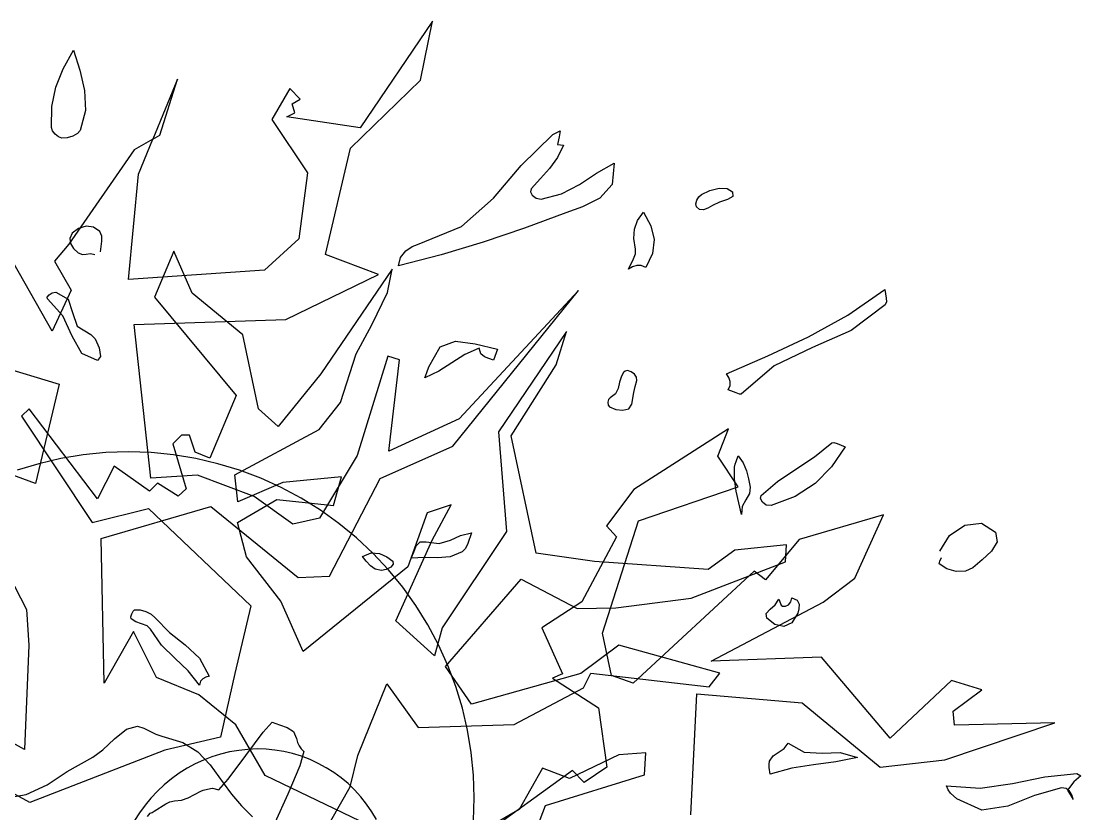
# Model space of a CAD drawing. Extents: x -81148 to 10972, y -53931 to 52487.
# Drawn here: x -26000 to -25008, y -27801 to -27059 of the extents above; entities that cross this region are included whole.
import ezdxf

# ---------------------------------------------------------------- set-up
doc = ezdxf.new("R2010")
doc.units = 0
doc.layers.get('0').update_dxf_attribs({"linetype": 'CONTINUOUS'})

msp = doc.modelspace()

# ---------------------------------------------------------------- linework, layer by layer
for p, q in [((-25615.41, -27059.41), (-25683.03, -27159.25)), ((-25626.53, -27114.45), (-25615.41, -27059.41)), ((-25961.09, -27103.98), (-25951.44, -27086.6)), ((-25951.44, -27086.6), (-25945.49, -27105.27)), ((-25967.89, -27121.29), (-25961.09, -27103.98)), ((-25945.49, -27105.27), (-25941, -27124.16)), ((-25971.63, -27139.32), (-25967.89, -27121.29)), ((-25854.16, -27113.6), (-25877.16, -27169.89)), ((-25870.69, -27166.21), (-25854.16, -27113.6)), ((-25748.81, -27122.37), (-25765.88, -27151.48)), ((-25739.08, -27132.45), (-25748.81, -27122.37)), ((-25692.1, -27178.33), (-25626.53, -27114.45)), ((-25941, -27124.16), (-25940.14, -27143)), ((-25746.77, -27136.89), (-25739.08, -27132.45)), ((-25972.13, -27158.92), (-25971.63, -27139.32)), ((-25744.11, -27145.1), (-25746.77, -27136.89)), ((-25940.14, -27143), (-25945.04, -27161.59)), ((-25765.88, -27151.48), (-25732.19, -27201.41)), ((-25751.6, -27149.02), (-25744.11, -27145.1)), ((-25683.03, -27159.25), (-25751.6, -27149.02)), ((-25971.07, -27162.1), (-25972.13, -27158.92)), ((-25968.65, -27165.26), (-25971.07, -27162.1)), ((-25945.04, -27161.59), (-25947.73, -27164.67)), ((-25502.61, -27165.42), (-25495.71, -27162)), ((-25495.71, -27162), (-25496.76, -27167.66)), ((-25965.49, -27167.78), (-25968.65, -27165.26)), ((-25962.2, -27168.99), (-25965.49, -27167.78)), ((-25957.29, -27168.72), (-25962.2, -27168.99)), ((-25952.14, -27167.17), (-25957.29, -27168.72)), ((-25947.73, -27164.67), (-25952.14, -27167.17)), ((-25877.16, -27169.89), (-25894.6, -27179.81)), ((-25890.57, -27202.7), (-25877.16, -27169.89)), ((-25877.16, -27169.89), (-25870.69, -27166.21)), ((-25532.22, -27194.6), (-25502.61, -27165.42)), ((-25496.76, -27167.66), (-25498.25, -27174.72)), ((-25894.6, -27179.81), (-25955.8, -27268.11)), ((-25715.36, -27277.91), (-25692.1, -27178.33)), ((-25492.63, -27175.49), (-25498.3, -27186.96)), ((-25498.25, -27174.72), (-25492.63, -27175.49)), ((-25498.3, -27186.96), (-25505.68, -27197.2)), ((-25732.19, -27201.41), (-25740.37, -27263.15)), ((-25558.34, -27225.21), (-25532.22, -27194.6)), ((-25505.68, -27197.2), (-25514.14, -27206.79)), ((-25477.73, -27212.13), (-25461.77, -27201.72)), ((-25461.77, -27201.72), (-25445.29, -27192.18)), ((-25445.29, -27192.18), (-25447.15, -27212.19)), ((-25899.91, -27301.33), (-25890.57, -27202.7)), ((-25514.14, -27206.79), (-25523.08, -27216.32)), ((-25523.08, -27216.32), (-25523.59, -27219)), ((-25523.59, -27219), (-25521.89, -27222.38)), ((-25513.49, -27225.96), (-25494.52, -27221)), ((-25494.52, -27221), (-25477.73, -27212.13)), ((-25447.15, -27212.19), (-25458.67, -27224.99)), ((-25365.99, -27223.84), (-25363.61, -27221.53)), ((-25363.61, -27221.53), (-25355.67, -27217.73)), ((-25355.67, -27217.73), (-25347.04, -27215.65)), ((-25347.04, -27215.65), (-25339.37, -27215.88)), ((-25339.37, -27215.88), (-25334.31, -27219.01)), ((-25334.31, -27219.01), (-25334.09, -27223.53)), ((-25588.26, -27251.66), (-25558.34, -27225.21)), ((-25521.89, -27222.38), (-25518.37, -27225.13)), ((-25518.37, -27225.13), (-25513.49, -27225.96)), ((-25458.67, -27224.99), (-25474.81, -27233.02)), ((-25368.64, -27230.32), (-25367.77, -27227.01)), ((-25368.28, -27233.03), (-25368.64, -27230.32)), ((-25367.77, -27227.01), (-25365.99, -27223.84)), ((-25346.62, -27228.66), (-25353.31, -27231.8)), ((-25339.21, -27226.32), (-25346.62, -27228.66)), ((-25334.09, -27223.53), (-25339.21, -27226.32)), ((-25490.54, -27238.72), (-25529.13, -27253.11)), ((-25474.81, -27233.02), (-25490.54, -27238.72)), ((-25423.31, -27246.04), (-25417.72, -27238.3)), ((-25417.72, -27238.3), (-25410.87, -27251.02)), ((-25365.47, -27235.71), (-25368.28, -27233.03)), ((-25361.62, -27235.9), (-25365.47, -27235.71)), ((-25357.37, -27234.35), (-25361.62, -27235.9)), ((-25353.31, -27231.8), (-25357.37, -27234.35)), ((-25939.6, -27251.36), (-25946.66, -27253.45)), ((-25932.6, -27252.15), (-25939.6, -27251.36)), ((-25426.23, -27254.07), (-25423.31, -27246.04)), ((-25410.87, -27251.02), (-25407.87, -27263.86)), ((-25952.58, -27257.9), (-25954.96, -27262.7)), ((-25946.66, -27253.45), (-25952.58, -27257.9)), ((-25926.82, -27256.37), (-25932.6, -27252.15)), ((-25924.9, -27260.65), (-25926.82, -27256.37)), ((-25924.78, -27265.36), (-25924.9, -27260.65)), ((-25629.29, -27268.4), (-25588.26, -27251.66)), ((-25529.13, -27253.11), (-25567.97, -27266.33)), ((-25426.8, -27262.85), (-25426.23, -27254.07)), ((-25971.26, -27349.42), (-26017.73, -27267.42)), ((-25955.8, -27268.11), (-25969.21, -27283.92)), ((-25954.96, -27262.7), (-25954.23, -27267.62)), ((-25954.23, -27267.62), (-25951.26, -27272.28)), ((-25926.2, -27275.39), (-25924.78, -27265.36)), ((-25740.37, -27263.15), (-25772.67, -27292.4)), ((-25640.24, -27274.46), (-25634.25, -27270.33)), ((-25634.25, -27270.33), (-25629.29, -27268.4)), ((-25567.97, -27266.33), (-25607.24, -27278.2)), ((-25425.31, -27272.79), (-25426.8, -27262.85)), ((-25407.87, -27263.86), (-25409.27, -27276.85)), ((-25951.26, -27272.28), (-25946.94, -27276.29)), ((-25946.94, -27276.29), (-25943.14, -27277.77)), ((-25943.14, -27277.77), (-25939.4, -27277.44)), ((-25939.4, -27277.44), (-25935.55, -27276.91)), ((-25935.55, -27276.91), (-25931.46, -27277.8)), ((-25857.4, -27274.72), (-25875.68, -27317.6)), ((-25840.22, -27314.12), (-25857.4, -27274.72)), ((-25665.83, -27296.46), (-25715.36, -27277.91)), ((-25607.24, -27278.2), (-25647.11, -27288.5)), ((-25647.11, -27288.5), (-25645.2, -27280.59)), ((-25645.2, -27280.59), (-25640.24, -27274.46)), ((-25427.06, -27281.99), (-25425.4, -27277.29)), ((-25425.4, -27277.29), (-25425.31, -27272.79)), ((-25409.27, -27276.85), (-25415.63, -27290)), ((-25969.21, -27283.92), (-25953.71, -27311.19)), ((-25431.76, -27291.59), (-25427.06, -27281.99)), ((-25427.91, -27289.38), (-25431.76, -27291.59)), ((-25423.99, -27288.04), (-25427.91, -27289.38)), ((-25419.91, -27288.08), (-25423.99, -27288.04)), ((-25415.63, -27290), (-25419.91, -27288.08)), ((-25772.67, -27292.4), (-25899.91, -27301.33)), ((-25752.7, -27338.66), (-25665.83, -27296.46)), ((-25653.05, -27291.43), (-25719.79, -27389.61)), ((-25657.52, -27313.2), (-25653.05, -27291.43)), ((-25226.46, -27334.58), (-25191.96, -27310.59)), ((-25191.96, -27310.59), (-25190.56, -27318.63)), ((-25976.12, -27317.76), (-25974.31, -27315.51)), ((-25975.83, -27319.41), (-25976.12, -27317.76)), ((-25961.51, -27335.17), (-25975.83, -27319.41)), ((-25974.31, -27315.51), (-25971.26, -27313.61)), ((-25953.71, -27311.19), (-25971.26, -27349.42)), ((-25971.26, -27313.61), (-25967.82, -27312.95)), ((-25967.82, -27312.95), (-25956.35, -27319.46)), ((-25956.35, -27319.46), (-25952.39, -27332.05)), ((-25875.68, -27317.6), (-25798.99, -27409.81)), ((-25792.84, -27353.07), (-25840.22, -27314.12)), ((-25672.12, -27343.62), (-25657.52, -27313.2)), ((-25596.21, -27457.13), (-25478.57, -27311.5)), ((-25478.57, -27311.5), (-25590.34, -27431.69)), ((-25190.56, -27318.63), (-25190.37, -27322.24)), ((-25191.4, -27324.9), (-25223.4, -27348.93)), ((-25190.37, -27322.24), (-25191.4, -27324.9)), ((-25952.58, -27354.26), (-25961.51, -27335.17)), ((-25952.39, -27332.05), (-25947.99, -27344.99)), ((-25894.52, -27343.27), (-25752.7, -27338.66)), ((-25263.2, -27354.8), (-25226.46, -27334.58)), ((-25947.99, -27344.99), (-25935.2, -27352.56)), ((-25879.11, -27487.23), (-25894.52, -27343.27)), ((-25686.66, -27370.77), (-25672.12, -27343.62)), ((-25489.93, -27349.77), (-25553.44, -27443.77)), ((-25499.53, -27380.93), (-25489.93, -27349.77)), ((-25223.4, -27348.93), (-25259.68, -27364.97)), ((-25943.59, -27370.35), (-25952.58, -27354.26)), ((-25935.2, -27352.56), (-25931.07, -27356.71)), ((-25931.07, -27356.71), (-25927.41, -27365.11)), ((-25778.16, -27422.38), (-25792.84, -27353.07)), ((-25608.28, -27364.32), (-25593.62, -27359)), ((-25593.62, -27359), (-25575.42, -27361.51)), ((-25301.38, -27372.62), (-25263.2, -27354.8)), ((-25929.09, -27377.09), (-25943.59, -27370.35)), ((-25927.41, -27365.11), (-25926.11, -27373.36)), ((-25618.76, -27382.92), (-25608.28, -27364.32)), ((-25571.51, -27365.6), (-25584.89, -27371.35)), ((-25575.42, -27361.51), (-25554.31, -27366.36)), ((-25569.96, -27370.64), (-25571.51, -27365.6)), ((-25554.31, -27366.36), (-25558.16, -27376.79)), ((-25259.68, -27364.97), (-25295.57, -27381.86)), ((-25926.11, -27373.36), (-25929.09, -27377.09)), ((-25701.28, -27416.39), (-25686.66, -27370.77)), ((-25657.25, -27373.1), (-25685.81, -27465.93)), ((-25646.08, -27376.46), (-25657.25, -27373.1)), ((-25656.22, -27461.96), (-25646.08, -27376.46)), ((-25597.23, -27379.09), (-25609.46, -27387.03)), ((-25584.89, -27371.35), (-25597.23, -27379.09)), ((-25566.66, -27373.49), (-25569.96, -27370.64)), ((-25562.44, -27375.18), (-25566.66, -27373.49)), ((-25558.16, -27376.79), (-25562.44, -27375.18)), ((-25340.2, -27389.4), (-25301.38, -27372.62)), ((-26025.27, -27380.93), (-25964.76, -27399.18)), ((-25719.79, -27389.61), (-25759.72, -27438.93)), ((-25609.46, -27387.03), (-25622.53, -27393.38)), ((-25622.53, -27393.38), (-25620.57, -27388.18)), ((-25620.57, -27388.18), (-25618.76, -27382.92)), ((-25541.64, -27447.46), (-25499.53, -27380.93)), ((-25436.37, -27388.24), (-25438.39, -27391.66)), ((-25434.85, -27386.88), (-25436.37, -27388.24)), ((-25432.77, -27386.46), (-25434.85, -27386.88)), ((-25429.17, -27387.55), (-25432.77, -27386.46)), ((-25426.16, -27389.8), (-25429.17, -27387.55)), ((-25424.3, -27392.68), (-25426.16, -27389.8)), ((-25337.88, -27392.98), (-25340.2, -27389.4)), ((-25295.57, -27381.86), (-25326.39, -27408.4)), ((-25964.76, -27399.18), (-25986.96, -27492.1)), ((-25440.37, -27397.21), (-25441.6, -27403.07)), ((-25438.39, -27391.66), (-25440.37, -27397.21)), ((-25425.63, -27401.3), (-25424.14, -27395.68)), ((-25424.14, -27395.68), (-25424.3, -27392.68)), ((-25336.47, -27396.66), (-25337.88, -27392.98)), ((-25336.55, -27400.49), (-25336.47, -27396.66)), ((-25798.99, -27409.81), (-25823.67, -27468.4)), ((-25443.85, -27408.3), (-25448.93, -27411.96)), ((-25441.6, -27403.07), (-25443.85, -27408.3)), ((-25428.7, -27418), (-25426.78, -27406.94)), ((-25426.78, -27406.94), (-25425.63, -27401.3)), ((-25338.64, -27404.51), (-25336.55, -27400.49)), ((-25331.11, -27407.42), (-25338.64, -27404.51)), ((-25328, -27408.43), (-25331.11, -27407.42)), ((-25326.39, -27408.4), (-25328, -27408.43)), ((-25721.43, -27441.46), (-25701.28, -27416.39)), ((-25450.56, -27413.55), (-25451.18, -27416.11)), ((-25451.18, -27416.11), (-25450.83, -27418.73)), ((-25450.83, -27418.73), (-25449.58, -27420.48)), ((-25448.93, -27411.96), (-25450.56, -27413.55)), ((-25431.63, -27422.09), (-25428.7, -27418)), ((-25993.02, -27422.28), (-26000.16, -27428.96)), ((-26000.16, -27428.96), (-25934.02, -27528.55)), ((-25928.8, -27506.4), (-25993.02, -27422.28)), ((-25759.72, -27438.93), (-25778.16, -27422.38)), ((-25449.58, -27420.48), (-25443.75, -27422.76)), ((-25443.75, -27422.76), (-25437.2, -27423.49)), ((-25437.2, -27423.49), (-25431.63, -27422.09)), ((-25590.34, -27431.69), (-25656.22, -27461.96)), ((-25850.23, -27446.97), (-25858.41, -27455.11)), ((-25842.77, -27446.8), (-25850.23, -27446.97)), ((-25837.62, -27462.81), (-25842.77, -27446.8)), ((-25800.35, -27484.01), (-25721.43, -27441.46)), ((-25553.44, -27443.77), (-25546.04, -27537.16)), ((-25518.26, -27557.38), (-25541.64, -27447.46)), ((-25338.11, -27441.1), (-25426.75, -27497.69)), ((-25348.25, -27466.62), (-25338.11, -27441.1)), ((-25858.41, -27455.11), (-25846.07, -27497.02)), ((-25664.3, -27487.44), (-25596.21, -27457.13)), ((-25257.69, -27467.29), (-25241.34, -27453.96)), ((-25228.88, -27457.75), (-25241.63, -27476.5)), ((-25241.34, -27453.96), (-25239.45, -27453.78)), ((-25239.45, -27453.78), (-25236.29, -27454.77)), ((-25236.29, -27454.77), (-25228.88, -27457.75)), ((-25986.96, -27492.1), (-26061.92, -27464.7)), ((-25963.13, -27468.8), (-25983.76, -27473.61)), ((-25942.24, -27465.35), (-25963.13, -27468.8)), ((-25921.16, -27463.27), (-25942.24, -27465.35)), ((-25899.99, -27462.58), (-25921.16, -27463.27)), ((-25878.82, -27463.27), (-25899.99, -27462.58)), ((-25857.74, -27465.35), (-25878.82, -27463.27)), ((-25836.84, -27468.8), (-25857.74, -27465.35)), ((-25823.67, -27468.4), (-25837.62, -27462.81)), ((-25816.22, -27473.61), (-25836.84, -27468.8)), ((-25685.81, -27465.93), (-25721.11, -27524.49)), ((-25329.26, -27495.18), (-25348.25, -27466.62)), ((-25331.11, -27471.51), (-25329, -27466.35)), ((-25329, -27466.35), (-25324.43, -27472.91)), ((-25275.12, -27478.79), (-25257.69, -27467.29)), ((-25983.76, -27473.61), (-26004.03, -27479.75)), ((-25913.36, -27475.98), (-25928.8, -27506.4)), ((-25880.38, -27499.42), (-25913.36, -27475.98)), ((-25795.95, -27479.75), (-25816.22, -27473.61)), ((-25332.55, -27488.22), (-25332.53, -27476.8)), ((-25332.53, -27476.8), (-25332, -27474.12)), ((-25332, -27474.12), (-25331.11, -27471.51)), ((-25324.43, -27472.91), (-25321.45, -27480.19)), ((-25292.26, -27490.25), (-25275.12, -27478.79)), ((-25241.63, -27476.5), (-25257.02, -27492.19)), ((-25835.39, -27484.25), (-25879.11, -27487.23)), ((-25782.41, -27504.27), (-25835.39, -27484.25)), ((-25797.48, -27509.33), (-25800.35, -27484.01)), ((-25776.13, -27487.22), (-25795.95, -27479.75)), ((-25756.83, -27495.96), (-25776.13, -27487.22)), ((-25700.55, -27485.85), (-25755.33, -27491.19)), ((-25711.58, -27578.85), (-25664.3, -27487.44)), ((-25707.92, -27512.66), (-25700.55, -27485.85)), ((-25330.92, -27499.32), (-25332.55, -27488.22)), ((-25321.45, -27480.19), (-25319.45, -27487.84)), ((-25319.45, -27487.84), (-25317.79, -27495.5)), ((-25872.62, -27491.9), (-25880.38, -27499.42)), ((-25853.46, -27504.07), (-25872.62, -27491.9)), ((-25846.07, -27497.02), (-25853.46, -27504.07)), ((-25755.33, -27491.19), (-25797.48, -27509.33)), ((-25738.15, -27505.94), (-25756.83, -27495.96)), ((-25426.75, -27497.69), (-25452.54, -27531.82)), ((-25422.53, -27526.99), (-25329.26, -27495.18)), ((-25325.93, -27521.22), (-25330.92, -27499.32)), ((-25317.79, -27495.5), (-25318.59, -27501.55)), ((-25307.71, -27503.41), (-25292.26, -27490.25)), ((-25257.02, -27492.19), (-25275.69, -27504.4)), ((-25797.97, -27528.49), (-25761.02, -27507.14)), ((-25745.92, -27530.35), (-25782.41, -27504.27)), ((-25761.02, -27507.14), (-25707.92, -27512.66)), ((-25720.17, -27517.13), (-25738.15, -27505.94)), ((-25322.04, -27507.44), (-25325.39, -27513.8)), ((-25318.59, -27501.55), (-25322.04, -27507.44)), ((-25308.2, -27506.12), (-25307.71, -27503.41)), ((-25306.48, -27509.6), (-25308.2, -27506.12)), ((-25275.69, -27504.4), (-25298.27, -27512.68)), ((-25934.02, -27528.55), (-25881.27, -27515.52)), ((-25925.37, -27543.54), (-25822.89, -27513.81)), ((-25881.27, -27515.52), (-25785.39, -27606.71)), ((-25822.89, -27513.81), (-25740.96, -27580.03)), ((-25702.95, -27529.46), (-25720.17, -27517.13)), ((-25597.73, -27512.13), (-25620.43, -27519.55)), ((-25615.55, -27545.32), (-25597.73, -27512.13)), ((-25325.39, -27513.8), (-25325.93, -27521.22)), ((-25303.02, -27512.3), (-25306.48, -27509.6)), ((-25298.27, -27512.68), (-25303.02, -27512.3)), ((-25789.3, -27560.91), (-25797.97, -27528.49)), ((-25721.11, -27524.49), (-25745.92, -27530.35)), ((-25620.43, -27519.55), (-25638.28, -27570.17)), ((-25456.17, -27632.13), (-25422.53, -27526.99)), ((-25192.98, -27521.37), (-25272.04, -27544.47)), ((-25219.85, -27580.73), (-25192.98, -27521.37)), ((-25116.94, -27531.23), (-25101.26, -27529.25)), ((-25101.26, -27529.25), (-25088.34, -27537.8)), ((-25686.58, -27542.9), (-25702.95, -27529.46)), ((-25546.04, -27537.16), (-25606.31, -27627.08)), ((-25589, -27540.69), (-25578.94, -27538.24)), ((-25578.94, -27538.24), (-25582.28, -27548.33)), ((-25452.54, -27531.82), (-25442.91, -27542.06)), ((-25131.26, -27540.9), (-25116.94, -27531.23)), ((-25088.34, -27537.8), (-25086.78, -27546.7)), ((-25922.76, -27679.16), (-25925.37, -27543.54)), ((-25671.12, -27557.38), (-25686.58, -27542.9)), ((-25649.72, -27620.65), (-25615.55, -27545.32)), ((-25630.44, -27550.63), (-25626.85, -27546.78)), ((-25626.85, -27546.78), (-25621.14, -27546.8)), ((-25621.14, -27546.8), (-25608.91, -27548.33)), ((-25608.91, -27548.33), (-25598.59, -27545.17)), ((-25598.59, -27545.17), (-25589, -27540.69)), ((-25582.28, -27548.33), (-25584.4, -27552.87)), ((-25442.91, -27542.06), (-25475.37, -27602.91)), ((-25272.04, -27544.47), (-25303.43, -27582.44)), ((-25140.18, -27555.45), (-25131.26, -27540.9)), ((-25086.78, -27546.7), (-25092.06, -27555.4)), ((-25680.9, -27560.54), (-25672.61, -27556.96)), ((-25672.61, -27556.96), (-25664.77, -27557.55)), ((-25656.64, -27572.84), (-25671.12, -27557.38)), ((-25664.77, -27557.55), (-25657.91, -27560.73)), ((-25635.12, -27562.12), (-25632.87, -27556.39)), ((-25632.87, -27556.39), (-25630.44, -27550.63)), ((-25587.56, -27556.24), (-25598.66, -27560.77)), ((-25584.4, -27552.87), (-25587.56, -27556.24)), ((-25463.63, -27565.19), (-25518.26, -27557.38)), ((-25332.37, -27554.49), (-25357.14, -27572.56)), ((-25283.94, -27549.56), (-25332.37, -27554.49)), ((-25284.82, -27565.54), (-25283.94, -27549.56)), ((-25092.06, -27555.4), (-25100.77, -27563.6)), ((-26017.82, -27566.28), (-25995.56, -27610.05)), ((-25757.23, -27602.21), (-25789.3, -27560.91)), ((-25677.27, -27564.96), (-25680.9, -27560.54)), ((-25673.44, -27569.15), (-25677.27, -27564.96)), ((-25657.91, -27560.73), (-25652.58, -27564.94)), ((-25651.99, -27567.65), (-25654.38, -27570.47)), ((-25652.58, -27564.94), (-25651.99, -27567.65)), ((-25622.9, -27561.46), (-25635.12, -27562.12)), ((-25610.59, -27561.76), (-25622.9, -27561.46)), ((-25598.66, -27560.77), (-25610.59, -27561.76)), ((-25357.14, -27572.56), (-25463.63, -27565.19)), ((-25373.21, -27599.4), (-25284.82, -27565.54)), ((-25140.81, -27567.32), (-25140.38, -27564.88)), ((-25133.62, -27572.13), (-25140.81, -27567.32)), ((-25140.38, -27564.88), (-25138.74, -27561.42)), ((-25100.77, -27563.6), (-25109.51, -27570.96)), ((-25740.96, -27580.03), (-25711.58, -27578.85)), ((-25638.28, -27570.17), (-25736.28, -27649.35)), ((-25668.9, -27572.3), (-25673.44, -27569.15)), ((-25663.2, -27573.57), (-25668.9, -27572.3)), ((-25658.53, -27572.69), (-25663.2, -27573.57)), ((-25654.38, -27570.47), (-25658.53, -27572.69)), ((-25643.2, -27589.21), (-25656.64, -27572.84)), ((-25314.07, -27574.24), (-25427.53, -27679.02)), ((-25303.43, -27582.44), (-25314.07, -27574.24)), ((-25124.94, -27574.54), (-25133.62, -27572.13)), ((-25116.37, -27574.25), (-25124.94, -27574.54)), ((-25109.51, -27570.96), (-25116.37, -27574.25)), ((-25603.12, -27663.49), (-25532.42, -27581.69)), ((-25532.42, -27581.69), (-25479.88, -27609.15)), ((-25249.67, -27603.32), (-25219.85, -27580.73)), ((-25630.87, -27606.43), (-25643.2, -27589.21)), ((-25785.39, -27606.71), (-25800.22, -27669.86)), ((-25736.28, -27649.35), (-25757.23, -27602.21)), ((-25619.68, -27624.41), (-25630.87, -27606.43)), ((-25475.37, -27602.91), (-25513.02, -27627.35)), ((-25479.88, -27609.15), (-25443.6, -27608.41)), ((-25443.6, -27608.41), (-25373.21, -27599.4)), ((-25354.32, -27658.51), (-25249.67, -27603.32)), ((-25299.32, -27609.9), (-25294.41, -27605.63)), ((-25294.41, -27605.63), (-25291.06, -27600.46)), ((-25291.06, -27600.46), (-25289.58, -27604.49)), ((-25289.58, -27604.49), (-25288.76, -27606.13)), ((-25288.76, -27606.13), (-25287.74, -27606.96)), ((-25287.74, -27606.96), (-25284.69, -27606.94)), ((-25284.69, -27606.94), (-25281.97, -27605.55)), ((-25281.97, -27605.55), (-25279.94, -27602.93)), ((-25279.94, -27602.93), (-25278.95, -27599.23)), ((-25278.95, -27599.23), (-25273.99, -27601.42)), ((-25273.99, -27601.42), (-25272.16, -27605.1)), ((-25272.16, -27605.1), (-25272.31, -27609.39)), ((-25995.56, -27610.05), (-25993.25, -27643.4)), ((-25897.62, -27617.03), (-25896.87, -27614.19)), ((-25897.42, -27618.87), (-25897.62, -27617.03)), ((-25896.87, -27614.19), (-25895.6, -27611.55)), ((-25895.6, -27611.55), (-25894.26, -27610.32)), ((-25894.26, -27610.32), (-25889.05, -27610.5)), ((-25889.05, -27610.5), (-25883.67, -27611.95)), ((-25883.67, -27611.95), (-25878.78, -27614.49)), ((-25878.78, -27614.49), (-25875.03, -27617.98)), ((-25875.03, -27617.98), (-25861.61, -27631.51)), ((-25302.93, -27613.83), (-25299.32, -27609.9)), ((-25302.34, -27618.08), (-25302.93, -27613.83)), ((-25294.93, -27624.2), (-25302.34, -27618.08)), ((-25273.32, -27613.41), (-25278.73, -27622.6)), ((-25272.31, -27609.39), (-25273.32, -27613.41)), ((-25893.06, -27621.74), (-25897.42, -27618.87)), ((-25887.65, -27623.59), (-25893.06, -27621.74)), ((-25882.59, -27625.45), (-25887.65, -27623.59)), ((-25879.32, -27628.36), (-25882.59, -27625.45)), ((-25868.97, -27643.38), (-25879.32, -27628.36)), ((-25613.52, -27653.36), (-25649.72, -27620.65)), ((-25609.7, -27643.09), (-25619.68, -27624.41)), ((-25606.31, -27627.08), (-25613.52, -27653.36)), ((-25513.02, -27627.35), (-25493.62, -27670.24)), ((-25286.49, -27625.95), (-25294.93, -27624.2)), ((-25278.73, -27622.6), (-25286.49, -27625.95)), ((-25895.2, -27630.63), (-25922.76, -27679.16)), ((-25873.56, -27673.78), (-25895.2, -27630.63)), ((-25861.61, -27631.51), (-25846.81, -27643)), ((-25447.84, -27671.81), (-25456.17, -27632.13)), ((-25993.25, -27643.4), (-25997.19, -27740.99)), ((-25856.58, -27655.62), (-25868.97, -27643.38)), ((-25846.81, -27643), (-25833.48, -27655.57)), ((-25600.96, -27662.38), (-25609.7, -27643.09)), ((-25440.86, -27643.31), (-25476.34, -27670.07)), ((-25346.35, -27669.76), (-25440.86, -27643.31)), ((-25844.07, -27667.33), (-25856.58, -27655.62)), ((-25833.48, -27655.57), (-25824.43, -27672.32)), ((-25250.99, -27654.54), (-25354.32, -27658.51)), ((-25186.94, -27730.58), (-25250.99, -27654.54)), ((-25833.37, -27680.76), (-25844.07, -27667.33)), ((-25578.77, -27698.56), (-25603.12, -27663.49)), ((-25593.5, -27682.21), (-25600.96, -27662.38)), ((-25834.2, -27689.93), (-25873.56, -27673.78)), ((-25832.41, -27677.23), (-25833.37, -27680.76)), ((-25830.41, -27674.86), (-25832.41, -27677.23)), ((-25827.66, -27673.33), (-25830.41, -27674.86)), ((-25824.43, -27672.32), (-25827.66, -27673.33)), ((-25800.22, -27669.86), (-25813.89, -27729.68)), ((-25476.34, -27670.07), (-25578.77, -27698.56)), ((-25493.62, -27670.24), (-25502.98, -27674.22)), ((-25502.98, -27674.22), (-25460.01, -27702.14)), ((-25474.02, -27683.52), (-25467.11, -27669.79)), ((-25467.11, -27669.79), (-25356.21, -27682.35)), ((-25427.53, -27679.02), (-25447.84, -27671.81)), ((-25356.21, -27682.35), (-25346.35, -27669.76)), ((-25129.39, -27676.65), (-25186.94, -27730.58)), ((-25100.96, -27685.27), (-25129.39, -27676.65)), ((-25685.14, -27746.62), (-25658.19, -27679.64)), ((-25658.19, -27679.64), (-25628.6, -27720.42)), ((-25587.35, -27702.48), (-25593.5, -27682.21)), ((-25538.7, -27717.77), (-25474.02, -27683.52)), ((-25127.97, -27705.36), (-25100.96, -27685.27)), ((-25997.19, -27740.99), (-26085.05, -27693.15)), ((-25799.44, -27717.87), (-25834.2, -27689.93)), ((-25373.37, -27802.39), (-25367.91, -27688.85)), ((-25367.91, -27688.85), (-25269.18, -27697.45)), ((-25269.18, -27697.45), (-25196.05, -27757.78)), ((-25582.54, -27723.1), (-25587.35, -27702.48)), ((-25460.01, -27702.14), (-25451.99, -27757.71)), ((-25126.47, -27718.39), (-25127.97, -27705.36)), ((-25773.85, -27724.89), (-25765.35, -27715.54)), ((-25765.35, -27715.54), (-25758.5, -27718.09)), ((-25628.6, -27720.42), (-25538.7, -27717.77)), ((-25135.69, -27750.66), (-25032.75, -27716.18)), ((-25032.75, -27716.18), (-25126.47, -27718.39)), ((-25913.11, -27731.14), (-25901.88, -27722.18)), ((-25901.88, -27722.18), (-25891.58, -27719.23)), ((-25891.58, -27719.23), (-25885.6, -27721.07)), ((-25885.6, -27721.07), (-25874.39, -27726.74)), ((-25874.39, -27726.74), (-25868.74, -27728.73)), ((-25771.86, -27765.57), (-25799.44, -27717.87)), ((-25790.16, -27746.75), (-25773.85, -27724.89)), ((-25758.5, -27718.09), (-25751.35, -27720.6)), ((-25751.35, -27720.6), (-25745.51, -27724.38)), ((-25745.51, -27724.38), (-25742.6, -27730.79)), ((-25579.09, -27744), (-25582.54, -27723.1)), ((-25924.02, -27741.45), (-25913.11, -27731.14)), ((-25868.74, -27728.73), (-25849.05, -27734.71)), ((-25813.89, -27729.68), (-25865.86, -27741.61)), ((-25849.05, -27734.71), (-25835.06, -27743.22)), ((-25742.6, -27730.79), (-25741.73, -27734.55)), ((-25741.73, -27734.55), (-25740.2, -27737.66)), ((-25740.2, -27737.66), (-25738.18, -27740.36)), ((-25286.07, -27740.28), (-25282.42, -27735.05)), ((-25282.42, -27735.05), (-25267.21, -27743.74)), ((-25865.86, -27741.61), (-25992.25, -27790.72)), ((-25933.36, -27748.43), (-25924.02, -27741.45)), ((-25835.06, -27743.22), (-25823.52, -27755.39)), ((-25813.65, -27745.4), (-25821.85, -27747.94)), ((-25805.22, -27743.39), (-25813.65, -27745.4)), ((-25806.6, -27768.82), (-25790.16, -27746.75)), ((-25796.62, -27741.9), (-25805.22, -27743.39)), ((-25788.06, -27740.98), (-25796.62, -27741.9)), ((-25779.56, -27740.64), (-25788.06, -27740.98)), ((-25771.13, -27740.86), (-25779.56, -27740.64)), ((-25762.76, -27741.66), (-25771.13, -27740.86)), ((-25754.46, -27743.03), (-25762.76, -27741.66)), ((-25746.22, -27744.98), (-25754.46, -27743.03)), ((-25738.04, -27747.5), (-25746.22, -27744.98)), ((-25735.85, -27742.89), (-25739.42, -27756.49)), ((-25738.18, -27740.36), (-25735.85, -27742.89)), ((-25729.97, -27750.57), (-25738.04, -27747.5)), ((-25692.46, -27776.15), (-25685.14, -27746.62)), ((-25577.01, -27765.08), (-25579.09, -27744)), ((-25440.75, -27746.01), (-25486.99, -27768.41)), ((-25415.57, -27744.34), (-25440.75, -27746.01)), ((-25416.76, -27764.9), (-25415.57, -27744.34)), ((-25299.8, -27752.06), (-25296.51, -27747.07)), ((-25296.51, -27747.07), (-25286.07, -27740.28)), ((-25267.21, -27743.74), (-25250.47, -27744.53)), ((-25250.47, -27744.53), (-25233.48, -27743.95)), ((-25233.48, -27743.95), (-25217.46, -27748.5)), ((-25957.4, -27761.82), (-25933.36, -27748.43)), ((-25837.6, -27754.59), (-25845.14, -27758.69)), ((-25829.84, -27751), (-25837.6, -27754.59)), ((-25821.85, -27747.94), (-25829.84, -27751)), ((-25823.52, -27755.39), (-25811.23, -27772.33)), ((-25739.42, -27756.49), (-25750.86, -27782.96)), ((-25722.19, -27754.14), (-25729.97, -27750.57)), ((-25714.75, -27758.17), (-25722.19, -27754.14)), ((-25300.18, -27754.97), (-25299.8, -27752.06)), ((-25299.98, -27758.04), (-25300.18, -27754.97)), ((-25258.46, -27755.31), (-25278.98, -27758.58)), ((-25237.84, -27752.58), (-25258.46, -27755.31)), ((-25217.46, -27748.5), (-25237.84, -27752.58)), ((-25196.05, -27757.78), (-25135.69, -27750.66)), ((-25975.98, -27774.07), (-25957.4, -27761.82)), ((-25852.46, -27763.32), (-25859.55, -27768.47)), ((-25845.14, -27758.69), (-25852.46, -27763.32)), ((-25649.48, -27824.12), (-25771.86, -27765.57)), ((-25707.63, -27762.67), (-25714.75, -27758.17)), ((-25700.86, -27767.64), (-25707.63, -27762.67)), ((-25484.24, -27760.91), (-25584.79, -27833.4)), ((-25576.32, -27786.25), (-25577.01, -27765.08)), ((-25512.45, -27758.46), (-25534.06, -27797.38)), ((-25486.99, -27768.41), (-25512.45, -27758.46)), ((-25509.53, -27793.52), (-25416.76, -27764.9)), ((-25473.32, -27772.07), (-25484.24, -27760.91)), ((-25451.99, -27757.71), (-25473.32, -27772.07)), ((-25299.05, -27764.33), (-25299.98, -27758.04)), ((-25278.98, -27758.58), (-25299.05, -27764.33)), ((-25072.19, -27772.87), (-25042.15, -27766.67)), ((-25042.15, -27766.67), (-25011.99, -27763.63)), ((-25008.33, -27765.83), (-25014.88, -27771.43)), ((-25011.99, -27763.63), (-25008.33, -27765.83)), ((-25992.25, -27790.72), (-26032.96, -27768.42)), ((-25995.74, -27783.38), (-25975.98, -27774.07)), ((-25866.42, -27774.13), (-25872.88, -27780.16)), ((-25859.55, -27768.47), (-25866.42, -27774.13)), ((-25815.47, -27778.8), (-25806.6, -27768.82)), ((-25811.23, -27772.33), (-25803.36, -27782.87)), ((-25730.94, -27843.91), (-25692.46, -27776.15)), ((-25694.41, -27773.08), (-25700.86, -27767.64)), ((-25688.3, -27779), (-25694.41, -27773.08)), ((-25132.59, -27778.83), (-25134.17, -27775.08)), ((-25134.17, -27775.08), (-25102.67, -27777.32)), ((-25102.67, -27777.32), (-25072.19, -27772.87)), ((-25026.43, -27777.1), (-25051.55, -27784.22)), ((-25021.89, -27777.62), (-25026.43, -27777.1)), ((-25014.88, -27771.43), (-25020.87, -27779.16)), ((-26023.35, -27787.91), (-25995.74, -27783.38)), ((-25878.9, -27786.52), (-25884.46, -27793.22)), ((-25872.88, -27780.16), (-25878.9, -27786.52)), ((-25850.18, -27788.46), (-25844.03, -27786.2)), ((-25844.03, -27786.2), (-25838.09, -27783.15)), ((-25838.09, -27783.15), (-25832.11, -27779.99)), ((-25832.11, -27779.99), (-25830, -27779.14)), ((-25830, -27779.14), (-25823.24, -27777.5)), ((-25823.24, -27777.5), (-25821.24, -27777.37)), ((-25821.24, -27777.37), (-25815.47, -27778.8)), ((-25803.36, -27782.87), (-25794.03, -27793.84)), ((-25750.86, -27782.96), (-25762.96, -27809.64)), ((-25682.52, -27785.38), (-25688.3, -27779)), ((-25677.09, -27792.21), (-25682.52, -27785.38)), ((-25577.01, -27807.42), (-25576.32, -27786.25)), ((-25130.23, -27781.88), (-25132.59, -27778.83)), ((-25124.32, -27787.26), (-25130.23, -27781.88)), ((-25100.92, -27797.89), (-25124.32, -27787.26)), ((-25051.55, -27784.22), (-25076.52, -27794.01)), ((-25018.84, -27780.01), (-25021.89, -27777.62)), ((-25020.87, -27779.16), (-25015.57, -27787.76)), ((-25016.86, -27783.61), (-25018.84, -27780.01)), ((-25015.57, -27787.76), (-25016.86, -27783.61)), ((-25884.46, -27793.22), (-25889.58, -27800.24)), ((-25875.77, -27798.97), (-25864.92, -27791.82)), ((-25864.92, -27791.82), (-25861.09, -27789.97)), ((-25861.09, -27789.97), (-25856.79, -27789.28)), ((-25856.79, -27789.28), (-25850.18, -27788.46)), ((-25794.03, -27793.84), (-25783.83, -27804.06)), ((-25672.14, -27799.33), (-25677.09, -27792.21)), ((-25531.62, -27851.31), (-25509.53, -27793.52)), ((-25076.52, -27794.01), (-25100.92, -27797.89)), ((-25889.58, -27800.24), (-25894.25, -27807.6)), ((-25882.17, -27803.68), (-25879.66, -27800.66)), ((-25879.66, -27800.66), (-25877.62, -27799.97)), ((-25877.62, -27799.97), (-25875.77, -27798.97)), ((-25667.71, -27806.68), (-25672.14, -27799.33)), ((-25534.06, -27797.38), (-25553.49, -27808.42))]:
    msp.add_line(p, q)

doc.saveas('drawing.dxf')
